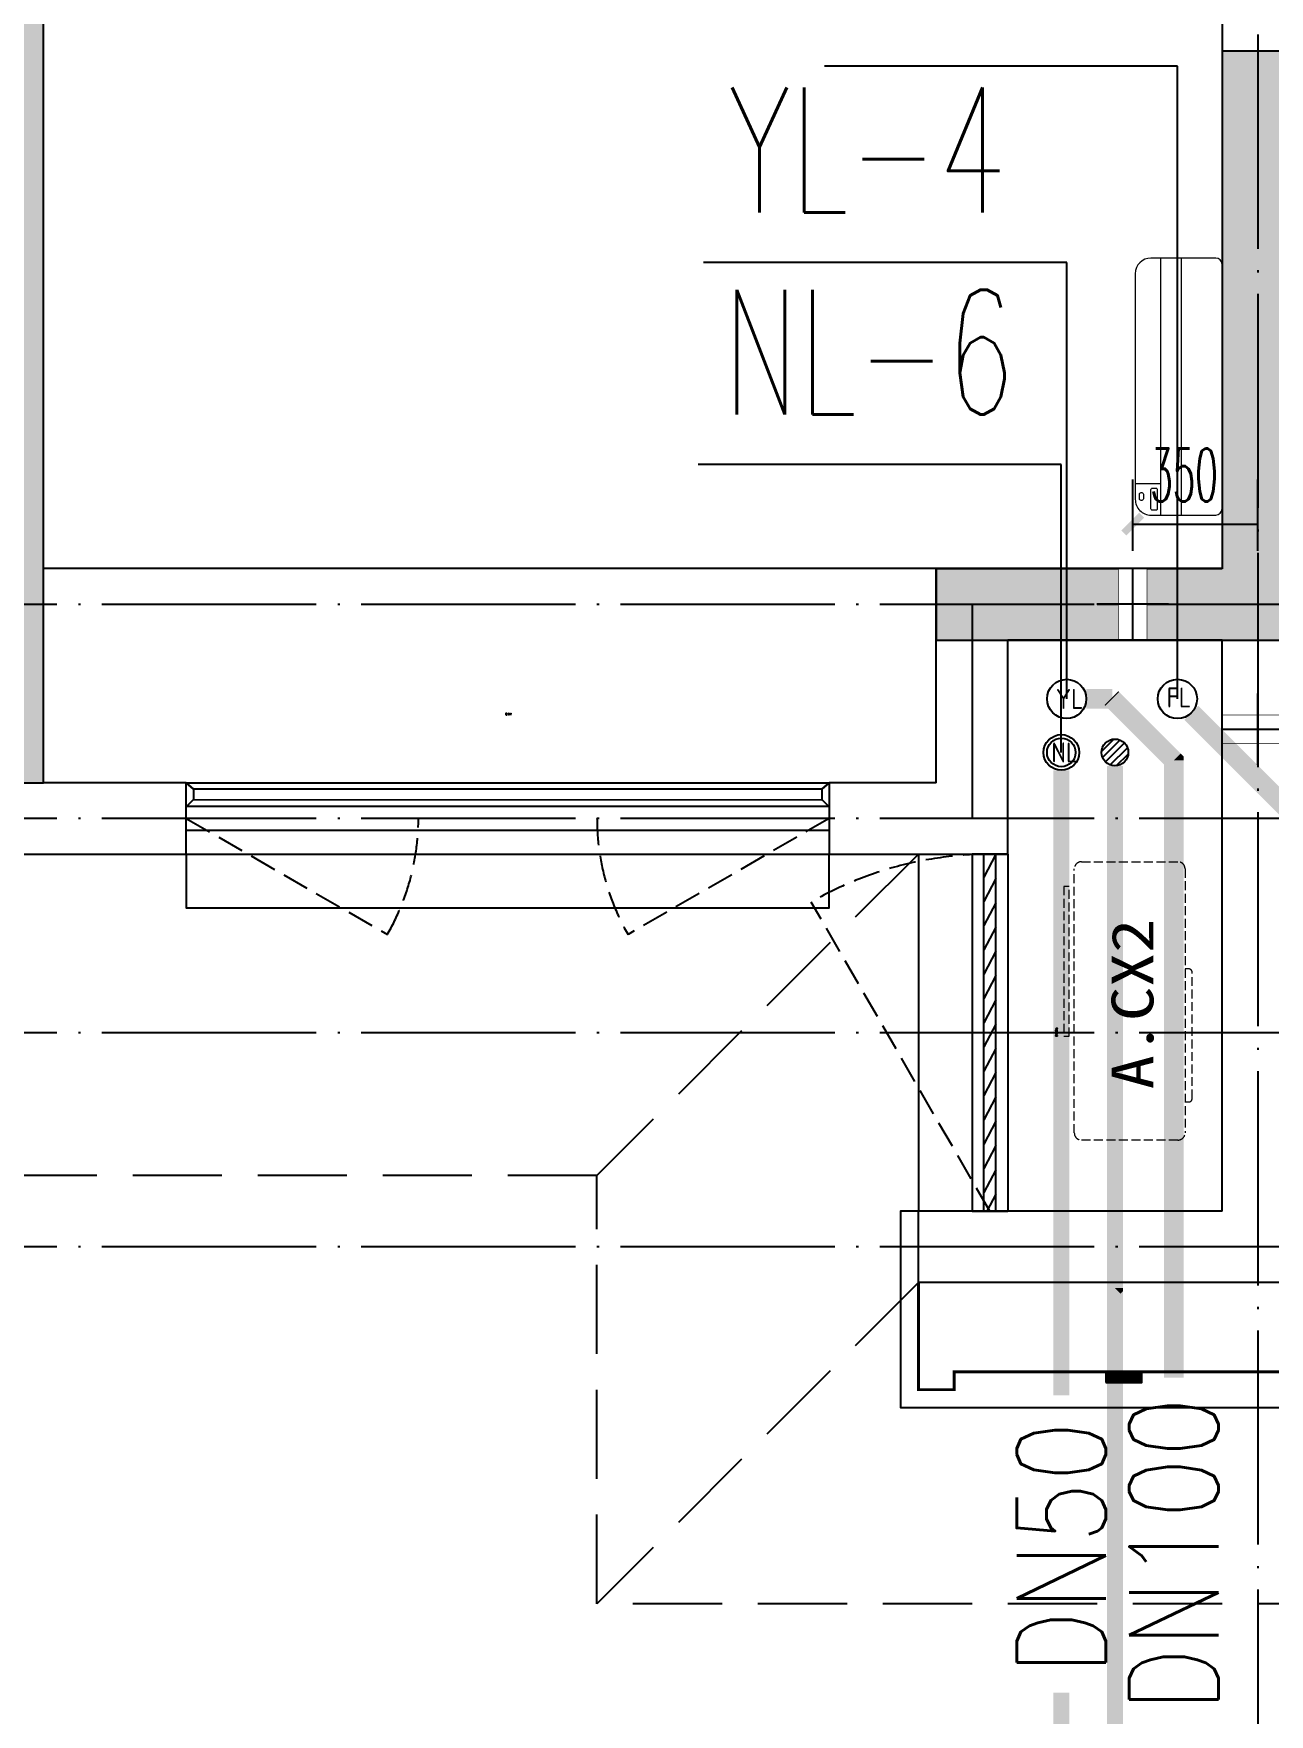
# Model space of a CAD drawing. Extents: x 27938 to 1507990, y 110129 to 923079.
# Drawn here: x 852989 to 856449, y 671348 to 676056 of the extents above; entities that cross this region are included whole.
import ezdxf

# ---------------------------------------------------------------- set-up
doc = ezdxf.new("R2010")
doc.units = 0
doc.header["$LTSCALE"] = 1000
doc.header["$MEASUREMENT"] = 0
doc.linetypes.add('DASH', pattern=[0.35, 0.25, -0.1])
doc.linetypes.add('DOTE', pattern=[2.42, 2, -0.2, 0.02, -0.2])
for name, color, linetype in [('3-栏杆1', 135, 'Continuous'), ('3.5方案汇报，与郭总、侯月琴确定户型_t8$0$2020.03.04 -1安徽标准化洋房户型(UA）_t8_t8$0$看线', 154, 'Continuous'), ('COLUMN', 9, 'Continuous'), ('DIM_凝结', 150, 'Continuous'), ('DIM_废水', 31, 'Continuous'), ('DIM_雨水', 4, 'Continuous'), ('DOTE', 1, 'Continuous'), ('EQUIP_地漏', 7, 'Continuous'), ('PIPE-凝结', 150, 'N'), ('PIPE-废水', 31, 'TG_F'), ('PIPE-雨水', 4, 'TG_Y'), ('PUB_HATCH', 8, 'Continuous'), ('PUB_TEXT', 4, 'Continuous'), ('TEXT_凝结', 7, 'Continuous'), ('TEXT_雨水', 7, 'Continuous'), ('VPIPE-凝结', 150, 'N'), ('VPIPE-废水', 31, 'Continuous'), ('VPIPE-雨水', 4, 'Y'), ('WALL', 9, 'Continuous'), ('WINDOW', 4, 'Continuous'), ('WINDOW_TEXT', 7, 'Continuous'), ('保温', 6, 'Continuous'), ('卫生间', 6, 'Continuous'), ('机电标识类', 1, 'Continuous'), ('看线', 251, 'Continuous'), ('立面', 73, 'Continuous'), ('铝合金', 144, 'Continuous')]:
    doc.layers.add(name, color=color, linetype=linetype)
for name, color, linetype, lineweight in [('平面-空调室内机', 176, 'Continuous', 9), ('平面-空调预留孔', 173, 'Continuous', 15), ('空调', 76, 'Continuous', 13)]:
    doc.layers.add(name, color=color, linetype=linetype, lineweight=lineweight)
doc.styles.add('_TCH_DIM_T3', font='SIMPLEX.shx', dxfattribs={"width": 0.494118, "bigfont": 'GBCBIG.shx'})
doc.styles.add('_TCH_WINDOW', font='SIMPLEX.shx', dxfattribs={"width": 0.7, "height": 3.5, "bigfont": 'GBCBIG.shx'})
doc.styles.add('_TWT_PIPEDN', font='SIMPLEX', dxfattribs={"width": 0.8, "height": 3.5, "bigfont": 'HZTXT'})
doc.styles.add('_TWT_SERIAL', font='SIMPLEX', dxfattribs={"width": 0.8, "height": 3.5, "bigfont": 'HZTXT'})
doc.styles.get("Standard").update_dxf_attribs({"font": 'gbenor.shx', "bigfont": 'gbcbig.shx'})
doc.styles.add('TG_LINETYPE', font='SIMPLEX', dxfattribs={"width": 0.8, "height": 3, "bigfont": 'HZTXT'})
doc.styles.add('黑体', font='simhei.ttf')
doc.linetypes.add('N', pattern='A,3,-0.2,["N",Standard,S=0.25,R=0,X=-0.1,Y=-0.115],-0.2', length=3.4)
doc.linetypes.add('TG_F', pattern='A,2,-0.3,["F",TG_LINETYPE,S=0.1,R=0,X=-0.23,Y=-0.15],0', length=2.3)
doc.linetypes.add('TG_Y', pattern='A,2,-0.229,["Y",TG_LINETYPE,S=0.1,R=0,X=-0.229,Y=-0.15],0', length=2.229)
doc.linetypes.add('Y', pattern='A,3,-0.2,["Y",Standard,S=0.25,R=0,X=-0.1,Y=-0.115],-0.2', length=3.4)
doc.dimstyles.new('_TCH_ARCH&&50', dxfattribs={"dimtxt": 148.75, "dimasz": 50, "dimexe": 125, "dimexo": 150, "dimgap": 63.125, "dimtad": 1, "dimdec": 0, "dimzin": 0, "dimdsep": 46, "dimtxsty": '_TCH_DIM_T3', "dimblk": 'ARCHTICK', "dimcen": 0.09, "dimclrt": 4, "dimazin": 2, "dimtfac": 1, "dimtdec": 0, "dimtix": 1, "dimtmove": 2, "dimatfit": 3, "dimfxl": 100, "dimtolj": 1, "dimtzin": 0, "dimarcsym": 0})

# ---------------------------------------------------------------- blocks, each defined once
blk = doc.blocks.new('A$C148B7D8E')
at = {"layer": '卫生间', "color": 159, "linetype": 'DASH', "true_color": 0x22346e}
for p, q in [((22550, 0), (23450, -900)), ((22550, -1200), (23450, -2100))]:
    blk.add_line(p, q, dxfattribs=at)
blk.add_lwpolyline([(9400.3, 15400), (7700, 15400), (7700, 10800), (7300, 10800), (7300, 10000), (900, 10000), (900, 9000), (-900, 9000), (-900, -900), (1750, -900), (1750, -2100), (23450, -2100), (23450, -900), (25100, -900)], dxfattribs=at)
blk = doc.blocks.new('GFDGFSDFGD')
at = {"layer": 'PUB_HATCH'}
blk.add_hatch(color=0, dxfattribs=at).paths.add_polyline_path([(448216.6, 365523.7), (449216.6, 365523.7), (449216.6, 367173.7), (449016.6, 367173.7), (449016.6, 365723.7), (448216.6, 365723.7)])
at = {"layer": 'COLUMN', "color": 0}
for p, q in [((449216.6, 367173.7), (449016.6, 367173.7)), ((449016.6, 367173.7), (449016.6, 365723.7)), ((449016.6, 365723.7), (448216.6, 365723.7)), ((448216.6, 365723.7), (448216.6, 365523.7)), ((448216.6, 365523.7), (449216.6, 365523.7))]:
    blk.add_line(p, q, dxfattribs=at)
blk = doc.blocks.new('dongkong')
blk.add_wipeout([(-603756, 210771), (-603756, 210570.8), (-603836, 210570.8), (-603836, 210771)])
at = {"layer": '机电标识类', "color": 250, "linetype": 'DASH', "ltscale": 400}
for p, q in [((-603796, 210771), (-603796, 210570.8)), ((-603896, 210670.7), (-603696, 210670.7))]:
    blk.add_line(p, q, dxfattribs=at)
at = {"layer": '空调', "color": 6, "linetype": 'DASH', "const_width": 2}
blk.add_lwpolyline([(-603756, 210771), (-603756, 210570.8), (-603836, 210570.8), (-603836, 210771)], close=True, dxfattribs=at)
blk = doc.blocks.new('A$C001338C2')
for p, q in [((845, 303.6), (55, 303.6)), ((109.1, 214.8), (109.1, 303.6)), ((0, 248.6), (0, 22)), ((900, 22), (900, 248.6)), ((22, 0), (878, 0))]:
    blk.add_line(p, q)
at = {"lineweight": 5}
for p, q in [((900, 214.8), (0, 214.8)), ((900, 143.2), (0, 143.2))]:
    blk.add_line(p, q, dxfattribs=at)
for points in [[(89.2, 226.4), (22.2, 226.4, -0.414214), (16.7, 231.9), (16.7, 243.1, -0.414214), (22.2, 248.6), (89.2, 248.6, -0.414214), (94.7, 243.1), (94.7, 231.9, -0.414214)], [(73.1, 275), (56.8, 275, -0.414214), (51.3, 280.5), (51.3, 283.4, -0.414214), (56.8, 288.9), (73.1, 288.9, -0.414214), (78.6, 283.4), (78.6, 280.5, -0.414214)]]:
    blk.add_lwpolyline(points, format="xyb", close=True)
for centre, radius, start, end in [((55, 248.6), 55, 90, 180), ((845, 248.6), 55, 360, 90), ((22, 22), 22, 180, 270), ((878, 22), 22, 270, 360)]:
    blk.add_arc(centre, radius, start, end)
blk = doc.blocks.new('$TwtSys$00000141')
at = {"color": 1}
for p, q in [((-47.1, 3.8), (-5, 45.9)), ((-47.1, 3.8), (-5, 45.9)), ((-43.6, -17.5), (17.5, 43.6)), ((-43.6, -17.5), (17.5, 43.6)), ((-33.2, -33.2), (33.2, 33.2)), ((-33.2, -33.2), (33.2, 33.2)), ((-16.2, -43.5), (43.8, 16.4)), ((-16.2, -43.5), (43.8, 16.4)), ((5.7, -46.1), (46.1, -5.7)), ((5.7, -46.1), (46.1, -5.7))]:
    blk.add_line(p, q, dxfattribs=at)
blk.add_circle((0, 0), 47, dxfattribs=at)
blk.add_circle((0, 0), 47, dxfattribs=at)
blk = doc.blocks.new('A$C718F517F')
at = {"layer": '保温', "linetype": 'Continuous', "ltscale": 10}
h = blk.add_hatch(dxfattribs=at)
h.set_pattern_fill('HEX', color=251, scale=10, angle=90, style=0)
h.set_pattern_definition([(90, (-503782.47, -516048.461), (-16.49778, 1e-15), [9.525, -19.05]), (210, (-503782.47, -516048.461), (8.24889, -14.2874966), [9.525, -19.05]), (150, (-503782.47, -516038.936), (-8.24889, -14.2874966), [9.525, -19.05])])
h.paths.add_polyline_path([(0.1, 0), (200.1, 0), (200, 4900), (0, 4900)])
at = {"layer": '保温', "color": 251, "linetype": 'ByBlock', "ltscale": 10}
blk.add_line((0, 0), (200, 0), dxfattribs=at)
blk = doc.blocks.new('ferre')
at = {"layer": '平面-空调预留孔', "linetype": 'DASH', "ltscale": 0.1}
for p, q in [((93392.7, 115403.5), (93392.7, 115393.5)), ((93765.6, 115393.5), (93765.6, 115403.5)), ((93402.7, 115383.5), (93755.6, 115383.5))]:
    blk.add_line(p, q, dxfattribs=at)
blk.add_lwpolyline([(93996.7, 115742.6), (93576.8, 115742.6), (93576.8, 115727.5), (93996.7, 115727.5)], close=True, dxfattribs=at)
blk.add_lwpolyline([(94045.9, 115403.5), (93305.9, 115403.5, -0.414214), (93285.9, 115423.5), (93285.9, 115693.5, -0.414214), (93305.9, 115713.5), (94045.9, 115713.5, -0.414214), (94065.9, 115693.5), (94065.9, 115423.5, -0.414214)], format="xyb", close=True, dxfattribs=at)
for centre, start, end in [((93402.7, 115393.5), 180, 270), ((93755.6, 115393.5), 270, 0)]:
    blk.add_arc(centre, 10, start, end, dxfattribs=at)
at = {"layer": '平面-空调预留孔', "color": 251, "linetype": 'DASH', "ltscale": 0.1, "true_color": 0x636466, "style": '黑体', "width": 1.2}
blk.add_text('A.CX2', height=117.05, dxfattribs=at).set_placement((93428.3, 115492.1))
blk = doc.blocks.new('fergve')
at = {"layer": '平面-空调预留孔', "linetype": 'DASH', "ltscale": 0.1}
blk.add_blockref('ferre', (25670, -60415.8), dxfattribs=at)
blk = doc.blocks.new('GDGDRGDGDRGDR')
at = {"layer": '平面-空调室内机', "ltscale": 0.3, "rotation": 90}
blk.add_blockref('dongkong', (659787.3, 1046278.1), dxfattribs=at)
at = {"layer": '平面-空调预留孔', "rotation": 90}
blk.add_blockref('fergve', (503900.7, 322375.3), dxfattribs=at)
blk = doc.blocks.new('_ArchTick')
at = {"color": 0, "linetype": 'ByBlock', "const_width": 0.4}
blk.add_lwpolyline([(-0.5, -0.5), (0.5, 0.5)], dxfattribs=at)
blk = doc.blocks.new('*D925')
at = {"layer": 'Defpoints', "color": 0}
for p in [(856416.6, 674682), (856066.4, 674457.3), (856416.6, 674457.3)]:
    blk.add_point(p, dxfattribs=at)
at = {"layer": '平面-空调预留孔', "color": 0, "lineweight": -2}
for p, q in [((856066.4, 674607.3), (856066.4, 674807)), ((856416.6, 674607.3), (856416.6, 674807)), ((856066.4, 674682), (856416.6, 674682))]:
    blk.add_line(p, q, dxfattribs=at)
at = {"layer": '平面-空调预留孔', "color": 0, "lineweight": -2, "xscale": 50, "yscale": 50, "zscale": 50, "rotation": 180}
blk.add_blockref('_ArchTick', (856066.4, 674682), dxfattribs=at)
at = {"layer": '平面-空调预留孔', "color": 0, "lineweight": -2, "xscale": 50, "yscale": 50, "zscale": 50}
blk.add_blockref('_ArchTick', (856416.6, 674682), dxfattribs=at)
at = {"layer": '平面-空调预留孔', "color": 4, "insert": (856210, 674819.5), "char_height": 148.75, "attachment_point": 5, "style": '_TCH_DIM_T3'}
blk.add_mtext('\\A1;350', dxfattribs=at)
blk = doc.blocks.new('$WINLIB2D$00000001')
at = {"color": 0}
for points in [[(-0.5, 0.5), (-0.5, -0.5)], [(-0.5, 0.5), (0.5, 0.5)], [(0.5, -0.5), (0.5, 0.5)], [(0.5, 0.1667), (-0.5, 0.1667)], [(0.5, -0.1667), (-0.5, -0.1667)], [(-0.5, -0.5), (0.5, -0.5)]]:
    blk.add_lwpolyline(points, dxfattribs=at)
blk = doc.blocks.new('$WINLIB2D$00000039')
at = {"color": 0}
for points in [[(-0.5, 0.5), (-0.5, -0.5)], [(0.5, 0.5), (-0.5, 0.5)], [(0.5, -0.5), (0.5, 0.5)], [(-0.5, 0.1667), (0.5, 0.1667)], [(-0.3839, -0.1667), (-0.448, 0.1667)], [(-0.3159, -0.1667), (-0.38, 0.1667)], [(-0.2479, -0.1667), (-0.312, 0.1667)], [(-0.1799, -0.1667), (-0.244, 0.1667)], [(-0.1119, -0.1667), (-0.176, 0.1667)], [(-0.0439, -0.1667), (-0.108, 0.1667)], [(0.0241, -0.1667), (-0.04, 0.1667)], [(0.0921, -0.1667), (0.028, 0.1667)], [(0.16, -0.1667), (0.0959, 0.1667)], [(0.228, -0.1667), (0.1639, 0.1667)], [(0.296, -0.1667), (0.2319, 0.1667)], [(0.364, -0.1667), (0.2999, 0.1667)], [(0.432, -0.1667), (0.3679, 0.1667)], [(0.5, -0.1667), (0.4359, 0.1667)], [(-0.4519, -0.1667), (-0.5, 0.0836)], [(-0.5, -0.1667), (0.5, -0.1667)], [(0.5, -0.5), (-0.5, -0.5)]]:
    blk.add_lwpolyline(points, dxfattribs=at)

msp = doc.modelspace()

# ---------------------------------------------------------------- hatches: boundary and pattern name
at = {"layer": 'PIPE-凝结'}
for points in [[(856016.6, 672542.2), (856032.5, 672526.3), (856039.1, 672532.9)], [(856016.6, 672542.2), (856039.1, 672542.2), (856039.1, 672532.9)]]:
    msp.add_hatch(color=256, dxfattribs=at).paths.add_polyline_path(points)
at = {"layer": '立面'}
h = msp.add_hatch(dxfattribs=at)
h.set_pattern_fill('ANSI31', color=8, scale=2)
h.set_pattern_definition([(45, (-32233.731, -123288.2925), (-2.24506403, 2.24506403), [])])
h.paths.add_polyline_path([(855991.6, 672277.2), (856091.6, 672277.2), (856091.6, 672307.2), (855991.6, 672307.2)])

# ---------------------------------------------------------------- linework, layer by layer
at = {"color": 8, "const_width": 8}
msp.add_lwpolyline([(855466.6, 672557.2), (855466.6, 672257.2), (855566.6, 672257.2), (855566.6, 672307.2), (856616.6, 672307.2), (856616.6, 672557.2)], dxfattribs=at)
at = {"layer": '3-栏杆1', "color": 8}
for p, q in [((853436.8, 673939.4), (853416.6, 673957.2)), ((853416.6, 673957.2), (853436.8, 673939.4)), ((855196.3, 673939.4), (855216.6, 673957.2)), ((855216.6, 673957.2), (855196.3, 673939.4)), ((853416.6, 673890.3), (853436.8, 673910.1)), ((855196.3, 673939.3), (853436.8, 673939.4)), ((853436.8, 673939.4), (853436.8, 673910.1)), ((853436.8, 673910.1), (855196.3, 673910)), ((855196.3, 673939.4), (855196.3, 673910.1)), ((855196.3, 673910.1), (855216.6, 673890.3)), ((855216.6, 673890.3), (855196.3, 673910.1))]:
    msp.add_line(p, q, dxfattribs=at)
at = {"layer": '3.5方案汇报，与郭总、侯月琴确定户型_t8$0$2020.03.04 -1安徽标准化洋房户型(UA）_t8_t8$0$看线', "color": 8, "ltscale": 10}
msp.add_line((855516.6, 674557.2), (853016.6, 674557.2), dxfattribs=at)
at = {"layer": 'DIM_废水'}
msp.add_line((856191.6, 675964.8), (855203.8, 675964.8), dxfattribs=at)
at = {"layer": 'DIM_雨水'}
msp.add_line((855881.6, 675414.7), (854865.1, 675414.7), dxfattribs=at)
at = {"layer": 'DOTE', "color": 169, "linetype": 'DOTE', "ltscale": 0.3}
msp.add_line((879916.6, 672657.2), (825916.6, 672657.2), dxfattribs=at)
at = {"layer": 'PIPE-凝结', "ltscale": 0.5, "const_width": 45}
for points in [[(855866.6, 672392.2), (855866.6, 672241.8)], [(855866.6, 671408.4), (855866.6, 670207.2)]]:
    msp.add_lwpolyline(points, dxfattribs=at)
at = {"layer": 'VPIPE-凝结', "color": 8}
msp.add_circle((855866.6, 674042.2), 40, dxfattribs=at)
at = {"layer": 'VPIPE-废水', "color": 8}
msp.add_circle((856191.6, 674192.2), 55, dxfattribs=at)
at = {"layer": 'VPIPE-雨水', "color": 8}
msp.add_circle((855881.6, 674192.2), 55, dxfattribs=at)
at = {"layer": 'WALL', "color": 8}
for p, q in [((856416.6, 672557.2), (855466.6, 672557.2)), ((856616.6, 672557.2), (856416.6, 672557.2))]:
    msp.add_line(p, q, dxfattribs=at)
at = {"layer": 'WINDOW', "color": 8, "linetype": 'DASH', "ltscale": 0.3}
for points in [[(853416.6, 673857.2), (853979.7, 673532.5, 0.131485), (854066.6, 673857.2)], [(855216.6, 673857.2), (854653.4, 673532.5, -0.131485), (854566.6, 673857.2)], [(855666.6, 672757.2), (855166.6, 673623.2, -0.131652), (855666.6, 673757.2)]]:
    msp.add_lwpolyline(points, format="xyb", dxfattribs=at)
at = {"layer": '看线', "color": 8, "ltscale": 0.5}
for points in [[(853416.6, 673757.2), (853416.6, 673607.2), (855216.6, 673607.2), (855216.6, 673757.2)], [(855466.6, 673757.2), (855466.6, 672757.2)]]:
    msp.add_lwpolyline(points, dxfattribs=at)
at = {"layer": '看线', "color": 8}
msp.add_lwpolyline([(855466.6, 672757.2), (855416.6, 672757.2), (855416.6, 672207.2), (856666.6, 672207.2), (856666.6, 672407.2)], dxfattribs=at)
at = {"layer": '立面', "color": 8}
msp.add_lwpolyline([(855991.6, 672277.2), (856091.6, 672277.2), (856091.6, 672307.2), (855991.6, 672307.2)], close=True, dxfattribs=at)
at = {"layer": '铝合金', "color": 8}
msp.add_lwpolyline([(855991.6, 672277.2), (856091.6, 672277.2), (856091.6, 672307.2), (855991.6, 672307.2)], close=True, dxfattribs=at)

# ---------------------------------------------------------------- block references
at = {"color": 8, "xscale": -1}
msp.add_blockref('A$C148B7D8E', (878016.6, 673757.2), dxfattribs=at)
at = {"color": 8}
for name, p in [('GFDGFSDFGD', (407300, 308833.4)), ('A$C718F517F', (852816.6, 673957.2))]:
    msp.add_blockref(name, p, dxfattribs=at)
at = {"layer": 'EQUIP_地漏', "color": 8, "xscale": -0.8, "yscale": -0.8, "zscale": 0.8, "rotation": 180}
msp.add_blockref('$TwtSys$00000141', (856016.6, 674042.2), dxfattribs=at)
at = {"layer": '平面-空调预留孔', "color": 8, "xscale": 0.800000000046565, "yscale": 0.800000000046565, "zscale": 0.800000000046565, "rotation": 90.00000023343017}
msp.add_blockref('A$C001338C2', (856316.5, 674707.2), dxfattribs=at)

# ---------------------------------------------------------------- texts
at = {"layer": 'DIM_雨水', "color": 7, "style": '_TWT_SERIAL', "width": 0.64}
msp.add_text('YL-4', height=350, dxfattribs=at).set_placement((854935.1, 675554.7))
at = {"layer": 'TEXT_凝结', "style": '_TWT_PIPEDN', "width": 0.8}
msp.add_text('DN50', height=250, rotation=90, dxfattribs=at).set_placement((855991.6, 671458.4))
at = {"layer": 'TEXT_雨水', "style": '_TWT_PIPEDN', "width": 0.8}
msp.add_text('DN100', height=250, rotation=90, dxfattribs=at).set_placement((856306.6, 671354.9))

# ---------------------------------------------------------------- next in the draw order: block references
at = {"layer": '平面-空调室内机', "color": 8, "ltscale": 0.3, "xscale": -1, "rotation": 180}
msp.add_blockref('dongkong', (1459862.5, 885128), dxfattribs=at)

# ---------------------------------------------------------------- next in the draw order: block references
at = {"layer": '平面-空调室内机', "color": 8, "ltscale": 0.3, "rotation": 180}
msp.add_blockref('dongkong', (252270.4, 885128), dxfattribs=at)

# ---------------------------------------------------------------- next in the draw order: block references
at = {"color": 8}
msp.add_blockref('GDGDRGDGDRGDR', (407300, 231625.1), dxfattribs=at)

# ---------------------------------------------------------------- next in the draw order: hatches: boundary and pattern name
at = {"layer": 'PIPE-雨水'}
for points in [[(856181.6, 674020), (856201, 674039.5), (856209.1, 674031.4)], [(856181.6, 674020), (856201, 674039.5), (856209.1, 674031.4)], [(856181.6, 674020), (856209.1, 674020), (856209.1, 674031.4)], [(856181.6, 674020), (856209.1, 674020), (856209.1, 674031.4)]]:
    msp.add_hatch(color=256, dxfattribs=at).paths.add_polyline_path(points)

# ---------------------------------------------------------------- next in the draw order: linework, layer by layer
at = {"layer": '3-栏杆1', "color": 8}
for p, q in [((853436.8, 673939.4), (853416.6, 673957.2)), ((853416.6, 673957.2), (853436.8, 673939.4)), ((855196.3, 673939.4), (855216.6, 673957.2)), ((855216.6, 673957.2), (855196.3, 673939.4)), ((853416.6, 673890.3), (853436.8, 673910.1)), ((855196.3, 673939.3), (853436.8, 673939.4)), ((853436.8, 673939.4), (853436.8, 673910.1)), ((853436.8, 673910.1), (855196.3, 673910)), ((855196.3, 673939.4), (855196.3, 673910.1)), ((855196.3, 673910.1), (855216.6, 673890.3)), ((855216.6, 673890.3), (855196.3, 673910.1))]:
    msp.add_line(p, q, dxfattribs=at)
at = {"layer": '3.5方案汇报，与郭总、侯月琴确定户型_t8$0$2020.03.04 -1安徽标准化洋房户型(UA）_t8_t8$0$看线', "color": 8, "ltscale": 10}
msp.add_line((855516.6, 674557.2), (853016.6, 674557.2), dxfattribs=at)
at = {"layer": 'DIM_凝结'}
for p, q in [((855866.6, 674848.6), (854850.1, 674848.6)), ((855866.6, 674042.2), (855866.6, 674848.6))]:
    msp.add_line(p, q, dxfattribs=at)
at = {"layer": 'DIM_废水'}
msp.add_line((856191.6, 674192.2), (856191.6, 675964.8), dxfattribs=at)
at = {"layer": 'DIM_雨水'}
msp.add_line((855881.6, 674192.2), (855881.6, 675414.7), dxfattribs=at)
at = {"layer": 'DOTE', "color": 169, "linetype": 'DOTE', "ltscale": 0.3}
for p, q in [((856416.6, 678957.2), (856416.6, 666975.2)), ((879916.6, 674457.2), (825916.6, 674457.2)), ((855616.6, 674457.2), (855616.6, 673857.2)), ((855616.6, 674457.2), (855616.6, 673857.2)), ((879916.6, 673857.2), (825916.6, 673857.2)), ((879916.6, 673257.2), (825916.6, 673257.2))]:
    msp.add_line(p, q, dxfattribs=at)
at = {"layer": 'PIPE-凝结', "ltscale": 0.5, "const_width": 45}
for points in [[(855866.6, 673992.2), (855866.6, 672392.2)], [(855866.6, 673992.2), (855866.6, 672392.2)], [(856016.6, 672542.2), (856016.6, 674004.6)], [(856016.6, 670207.2), (856016.6, 674004.6)]]:
    msp.add_lwpolyline(points, dxfattribs=at)
at = {"layer": 'PIPE-废水', "ltscale": 0.5, "const_width": 55}
msp.add_lwpolyline([(856230.5, 674153.3), (856591.6, 673792.2)], dxfattribs=at)
msp.add_lwpolyline([(856230.5, 674153.3), (856591.6, 673792.2)], dxfattribs=at)
at = {"layer": 'PIPE-雨水', "ltscale": 0.5, "const_width": 55}
for points in [[(855936.6, 674192.2), (856009.4, 674192.2)], [(855936.6, 674192.2), (856009.4, 674192.2)], [(856006.8, 674194.8), (856009.4, 674192.2)], [(856006.8, 674194.8), (856009.4, 674192.2)], [(856009.4, 674192.2), (856181.6, 674020)], [(856009.4, 674192.2), (856181.6, 674020)], [(856181.6, 672290.6), (856181.6, 674020)], [(856181.6, 672290.6), (856181.6, 674020)]]:
    msp.add_lwpolyline(points, dxfattribs=at)
at = {"layer": 'VPIPE-凝结'}
msp.add_circle((855866.6, 674042.2), 50, dxfattribs=at)
msp.add_circle((855866.6, 674042.2), 50, dxfattribs=at)
at = {"layer": 'VPIPE-凝结', "color": 8}
msp.add_circle((855866.6, 674042.2), 40, dxfattribs=at)
at = {"layer": 'VPIPE-废水'}
msp.add_circle((856191.6, 674192.2), 55, dxfattribs=at)
msp.add_circle((856191.6, 674192.2), 55, dxfattribs=at)
at = {"layer": 'VPIPE-废水', "color": 8}
msp.add_circle((856191.6, 674192.2), 55, dxfattribs=at)
at = {"layer": 'VPIPE-雨水'}
msp.add_circle((855881.6, 674192.2), 55, dxfattribs=at)
msp.add_circle((855881.6, 674192.2), 55, dxfattribs=at)
at = {"layer": 'VPIPE-雨水', "color": 8}
msp.add_circle((855881.6, 674192.2), 55, dxfattribs=at)
at = {"layer": 'WALL', "color": 8}
for p, q in [((853016.6, 673957.2), (853016.6, 678857.2)), ((856316.6, 677857.2), (856316.6, 674557.2)), ((856316.6, 674557.2), (855516.6, 674557.2)), ((855516.6, 673957.2), (855516.6, 674557.2)), ((855516.6, 673957.2), (855516.6, 674557.2)), ((856316.6, 674357.2), (855716.6, 674357.2)), ((855716.6, 673757.2), (855716.6, 674357.2)), ((855716.6, 673757.2), (855716.6, 674357.2)), ((856316.6, 672757.2), (856316.6, 674357.2)), ((856316.6, 672757.2), (856316.6, 674357.2)), ((853416.6, 673957.2), (853016.6, 673957.2)), ((853416.6, 673957.2), (853016.6, 673957.2)), ((853416.6, 673757.2), (853416.6, 673957.2)), ((853416.6, 673757.2), (853416.6, 673957.2)), ((855516.6, 673957.2), (855216.6, 673957.2)), ((855216.6, 673957.2), (855216.6, 673757.2)), ((855516.6, 673957.2), (855216.6, 673957.2)), ((855216.6, 673957.2), (855216.6, 673757.2)), ((852916.6, 673757.2), (853416.6, 673757.2)), ((852916.6, 673757.2), (853416.6, 673757.2)), ((855216.6, 673757.2), (855716.6, 673757.2)), ((855216.6, 673757.2), (855716.6, 673757.2)), ((856316.6, 672757.2), (855466.6, 672757.2)), ((855466.6, 672557.2), (855466.6, 672757.2)), ((856316.6, 672757.2), (855466.6, 672757.2)), ((855466.6, 672557.2), (855466.6, 672757.2))]:
    msp.add_line(p, q, dxfattribs=at)
at = {"layer": 'WINDOW', "color": 8, "linetype": 'DASH', "ltscale": 0.3}
for points in [[(853416.6, 673857.2), (853979.7, 673532.5, 0.131485), (854066.6, 673857.2)], [(855216.6, 673857.2), (854653.4, 673532.5, -0.131485), (854566.6, 673857.2)], [(855666.6, 672757.2), (855166.6, 673623.2, -0.131652), (855666.6, 673757.2)]]:
    msp.add_lwpolyline(points, format="xyb", dxfattribs=at)
at = {"layer": '看线', "color": 8, "ltscale": 0.5}
for points in [[(853416.6, 673757.2), (853416.6, 673607.2), (855216.6, 673607.2), (855216.6, 673757.2)], [(855466.6, 673757.2), (855466.6, 672757.2)]]:
    msp.add_lwpolyline(points, dxfattribs=at)
at = {"layer": '看线', "color": 8}
msp.add_lwpolyline([(855466.6, 672757.2), (855416.6, 672757.2), (855416.6, 672207.2), (856666.6, 672207.2), (856666.6, 672407.2)], dxfattribs=at)

# ---------------------------------------------------------------- next in the draw order: block references
at = {"layer": 'EQUIP_地漏', "color": 8, "xscale": -0.8, "yscale": -0.8, "zscale": 0.8, "rotation": 180}
msp.add_blockref('$TwtSys$00000141', (856016.6, 674042.2), dxfattribs=at)
at = {"layer": 'WINDOW', "color": 8}
ref = msp.add_blockref('$WINLIB2D$00000001', (854316.6, 673857.2), dxfattribs=dict(at, xscale=1800, yscale=-200, zscale=1800, rotation=4.935878894074151e-09))
ref.add_attrib('A', 'TC1817', (854309.2, 674146.7), dxfattribs={"layer": 'WINDOW_TEXT', "color": 8, "ltscale": 0.5, "height": 5.95, "rotation": 0, "style": '_TCH_WINDOW', "width": 0.494118})
ref = msp.add_blockref('$WINLIB2D$00000001', (854316.6, 673857.2), dxfattribs=dict(at, xscale=1800, yscale=-200, zscale=1800))
ref.add_attrib('A', 'TC1817', (854309.2, 674146.7), dxfattribs={"layer": 'WINDOW_TEXT', "color": 8, "ltscale": 0.5, "height": 5.95, "rotation": 0, "style": '_TCH_WINDOW', "width": 0.494118})
ref = msp.add_blockref('$WINLIB2D$00000039', (855666.6, 673257.2), dxfattribs=dict(at, xscale=-1000, yscale=-100, zscale=-1000, rotation=270))
ref.add_attrib('A', 'BYC1020b', (855856.1, 673246.7), dxfattribs={"layer": 'WINDOW_TEXT', "color": 8, "ltscale": 0.5, "height": 5.95, "rotation": 90, "style": '_TCH_WINDOW', "width": 0.494118})
ref = msp.add_blockref('$WINLIB2D$00000039', (855666.6, 673257.2), dxfattribs=dict(at, xscale=-1000, yscale=-100, zscale=-1000, rotation=270))
ref.add_attrib('A', 'BYC1020b', (855856.1, 673246.7), dxfattribs={"layer": 'WINDOW_TEXT', "color": 8, "ltscale": 0.5, "height": 5.95, "rotation": 90, "style": '_TCH_WINDOW', "width": 0.494118})

# ---------------------------------------------------------------- next in the draw order: texts
at = {"layer": 'DIM_凝结', "color": 7, "style": '_TWT_SERIAL', "width": 0.64}
msp.add_text('NL-6', height=350, dxfattribs=at).set_placement((854920.1, 674988.6))
at = {"layer": 'PUB_TEXT', "color": 8}
for s, p in [('YL', (855851.2, 674164.2)), ('YL', (855851.2, 674164.2)), ('FL', (856161.5, 674168.3)), ('FL', (856161.5, 674168.3)), ('NL', (855838.6, 674014.2)), ('NL', (855838.6, 674014.2))]:
    msp.add_text(s, height=56, dxfattribs=at).set_placement(p)

# ---------------------------------------------------------------- next in the draw order: dimensions: what is measured, and where the dimension line sits
at = {"layer": '平面-空调预留孔', "color": 8}
dim = msp.add_linear_dim(base=(856416.6, 674682), p1=(856066.4, 674457.3), p2=(856416.6, 674457.3), angle=360, dimstyle='_TCH_ARCH&&50', dxfattribs=at)
dim.commit()
dim.dimension.update_dxf_attribs({"geometry": '*D925', "text_midpoint": (856210, 674819.5), "dimtype": 129})

# ---------------------------------------------------------------- next in the draw order: block references
at = {"layer": '平面-空调室内机', "color": 8, "ltscale": 0.3, "xscale": -1, "rotation": 180}
msp.add_blockref('dongkong', (1459862.5, 885128), dxfattribs=at)

# ---------------------------------------------------------------- next in the draw order: block references
at = {"layer": '平面-空调室内机', "color": 8, "ltscale": 0.3, "rotation": 180}
msp.add_blockref('dongkong', (252270.4, 885128), dxfattribs=at)

# ---------------------------------------------------------------- next in the draw order: linework, layer by layer
at = {"layer": 'WALL', "color": 8}
for p, q in [((856316.6, 674557.2), (855516.6, 674557.2)), ((856316.6, 674357.2), (855716.6, 674357.2))]:
    msp.add_line(p, q, dxfattribs=at)

doc.saveas('drawing.dxf')
